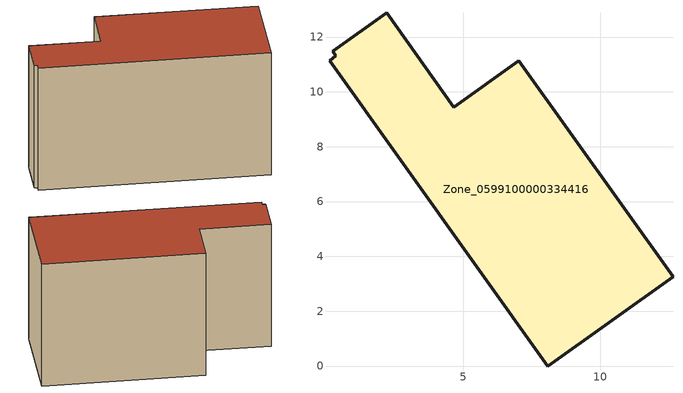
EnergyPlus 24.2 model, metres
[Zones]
Zone_0599100000334416
 floor ground (C_G): 12.65,3.26 8.08,0 0.12,11.14 0.35,11.33 0.24,11.48 2.2,12.88 4.66,9.44 7.03,11.13 z0
 wall outside (C_F): 4.66,9.44 2.2,12.88 0.24,11.48 0.35,11.33 0.12,11.14 8.08,0 12.65,3.26 7.03,11.13 4.66,9.44 z0:8.15
 roof outside (C_R): 2.2,12.88 0.24,11.48 0.35,11.33 0.12,11.14 8.08,0 12.65,3.26 7.03,11.13 4.66,9.44 z8.15
[BUILDING]
Pand.0599100000334416: North Axis=0; Terrain=City; Loads Convergence Tolerance Value=0.04; Temperature Convergence Tolerance Value=0.4; Solar Distribution=FullExterior; Maximum Number of Warmup Days=25; Minimum Number of Warmup Days=1
[Site:Location]
Rotterdam.The.Hague.AP_ZH_NLD Design_Conditions: Latitude=51.96; Longitude=4.45; Time Zone=1; Elevation=-4.5
[SITE:GROUNDTEMPERATURE:BUILDINGSURFACE]
18, 18, 18, 18, 18, 18, 18, 18, 18, 18, 18, 18
[MATERIAL] Thermal Absorptance=0.9; Solar Absorptance=0.7; Visible Absorptance=0.7
Name | Roughness | Thickness | Conductivity | Density | Specific Heat
G.TI.1975-1991 | MediumSmooth | 0.15 | 0.288461 | 540 | 1210
F.TI.1975-1991 | Rough | 0.3 | 0.230769 | 1920 | 840
R.TI.1975-1991 | MediumRough | 0.2 | 0.153846 | 1500 | 1000
[CONSTRUCTION]
C_G: G.TI.1975-1991
C_F: F.TI.1975-1991
C_R: R.TI.1975-1991
[ZONE]
Zone_0599100000334416: Type=1; Multiplier=1; Ceiling Height=Autocalculate; Volume=Autocalculate; Floor Area=autocalculate; Part of Total Floor Area=Yes
[ZONEINFILTRATION:DESIGNFLOWRATE]
Infil_Zone_0599100000334416: Zone or ZoneList or Space or SpaceList=Zone_0599100000334416; Schedule=AlwaysOn; Design Flow Rate Calculation Method=Flow/Area; Flow Rate per Floor Area=0.003; Constant Term Coefficient=1; Temperature Term Coefficient=0; Velocity Term Coefficient=0; Velocity Squared Term Coefficient=0
[HVACTEMPLATE:ZONE:IDEALLOADSAIRSYSTEM]
Zone_0599100000334416: Maximum Heating Supply Air Temperature=50; Minimum Cooling Supply Air Temperature=13; Maximum Heating Supply Air Humidity Ratio=0.0156; Minimum Cooling Supply Air Humidity Ratio=0.0077; Heating Limit=NoLimit; Cooling Limit=NoLimit; Dehumidification Control Type=ConstantSensibleHeatRatio; Cooling Sensible Heat Ratio=0.7; Dehumidification Setpoint=60; Humidification Control Type=None; Humidification Setpoint=30; Outdoor Air Method=None; Outdoor Air Flow Rate per Person=0.00944; Outdoor Air Flow Rate per Zone Floor Area=0; Outdoor Air Flow Rate per Zone=0; Demand Controlled Ventilation Type=None; Outdoor Air Economizer Type=NoEconomizer; Heat Recovery Type=None; Sensible Heat Recovery Effectiveness=0.7; Latent Heat Recovery Effectiveness=0.65
[ZONECONTROL:THERMOSTAT]
ThermostatControl_Zone_0599100000334416: Zone or ZoneList=Zone_0599100000334416; Control Type Schedule=DualSetpointControlType; Control 1=Thermostat_Zone_0599100000334416; Temperature Difference Between Cutout And Setpoint=0
[THERMOSTATSETPOINT:DUALSETPOINT]
Thermostat_Zone_0599100000334416: Heating Setpoint Temperature Schedule=HeatingSetpoint_Zone_0599100000334416; Cooling Setpoint Temperature Schedule=CoolingSetpoint_Zone_0599100000334416
[SCHEDULE:COMPACT]
HeatingSetpoint_Zone_0599100000334416: Through: 12/31, For: AllDays, Until: 24:00, 21
CoolingSetpoint_Zone_0599100000334416: Through: 12/31, For: AllDays, Until: 24:00, 24
DualSetpointControlType: Through: 12/31, For: AllDays, Until: 24:00, 4
AlwaysOn: Through: 12/31, For: AllDays, Until: 24:00, 1
